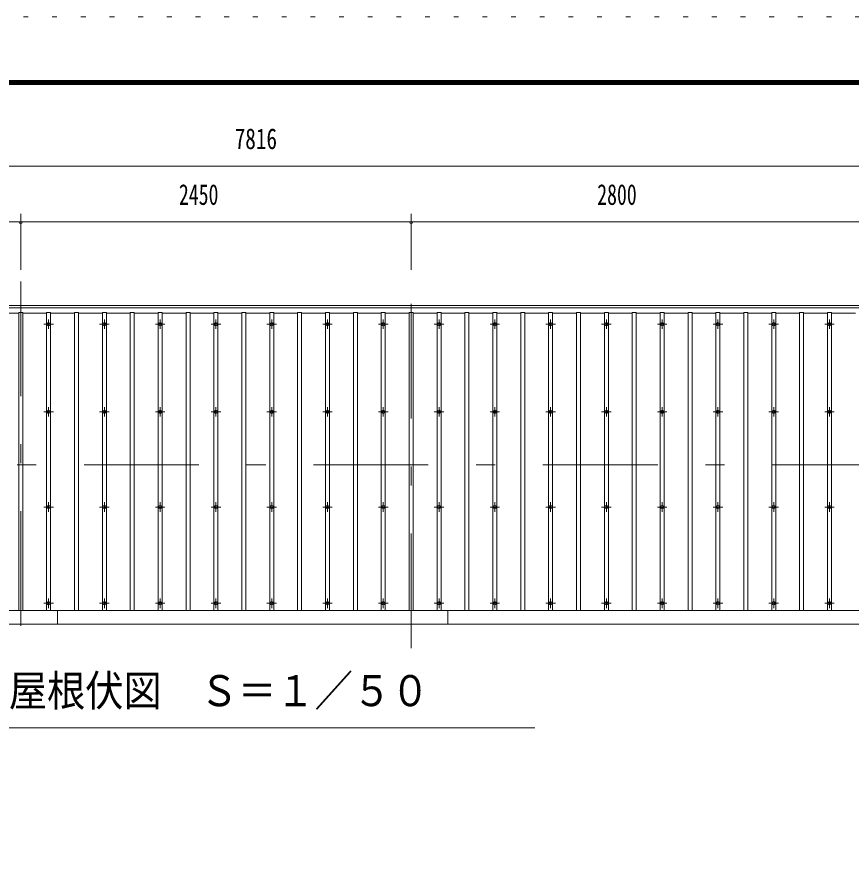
# Model space of a CAD drawing. Units: millimetres, scale not verified. Extents: x -25778 to 25782, y -10500 to 10500.
# Drawn here: x 1409 to 6646, y 5250 to 10500 of the extents above; entities that cross this region are included whole.
import ezdxf
from ezdxf.enums import TextEntityAlignment as Align

# ---------------------------------------------------------------- set-up
doc = ezdxf.new("R2010")
doc.units = ezdxf.units.MM
doc.header["$LTSCALE"] = 60
doc.linetypes.add('USER3', pattern=[24, 12, -5, 2, -5])
doc.linetypes.add('USER4', pattern=[3, 0.5, -2.5])
for name, color, linetype, lineweight in [('0-2_1-0BOLD', 7, 'Continuous', 18), ('0-3_1-2CENTER', 3, 'USER3', 18), ('0-4_1-4THIN', 4, 'Continuous', 18), ('0-5_1-5DIM', 3, 'Continuous', 18), ('0-C_F-F', 5, 'Continuous', 18), ('0-D_F-E_J_ADD', 5, 'USER4', 18)]:
    doc.layers.add(name, color=color, linetype=linetype, lineweight=lineweight)
doc.styles.add('ＭＳ ゴシック', font='')
doc.styles.get('ＭＳ ゴシック').set_extended_font_data('MS Gothic')

msp = doc.modelspace()

# ---------------------------------------------------------------- linework, layer by layer
at = {"layer": '0-2_1-0BOLD'}
for p, q in [((-882.73, 8672.84), (6901.26, 8672.84)), ((6917.26, 6774.32), (-898.73, 6774.32)), ((1664.27, 6774.32), (1664.27, 6687.83)), ((4114.26, 6687.83), (4114.26, 6774.32))]:
    msp.add_line(p, q, dxfattribs=at)
for points in [[(6907.26, 8687.83), (-888.73, 8687.83), (-888.73, 8642.98)], [(-858.73, 6774.32), (-858.73, 8642.98), (-898.73, 8642.98), (-898.73, 6687.83), (6917.26, 6687.83), (6917.26, 8642.98), (6877.26, 8642.98)]]:
    msp.add_lwpolyline(points, dxfattribs=at)
for centre in [(1609.27, 8570.45), (1959.27, 8570.45), (2309.27, 8570.45), (2659.27, 8570.45), (3009.27, 8570.45), (3359.27, 8570.45), (3709.27, 8570.45), (4059.27, 8570.45), (4409.27, 8570.45), (4759.27, 8570.45), (5109.27, 8570.45), (5459.27, 8570.45), (5809.27, 8570.45), (6159.27, 8570.45), (6509.27, 8570.45), (1609.27, 8020.76), (1959.27, 8020.76), (2309.27, 8020.76), (2659.27, 8020.76), (3009.27, 8020.76), (3359.27, 8020.76), (3709.27, 8020.76), (4059.27, 8020.76), (4409.27, 8020.76), (4759.27, 8020.76), (5109.27, 8020.76), (5459.27, 8020.76), (5809.27, 8020.76), (6159.27, 8020.76), (6509.27, 8020.76), (1609.27, 7422.97), (1959.27, 7422.97), (2309.27, 7422.97), (2659.27, 7422.97), (3009.27, 7422.97), (3359.27, 7422.97), (3709.27, 7422.97), (4059.27, 7422.97), (4409.27, 7422.97), (4759.27, 7422.97), (5109.27, 7422.97), (5459.27, 7422.97), (5809.27, 7422.97), (6159.27, 7422.97), (6509.27, 7422.97), (1609.27, 6819.26), (1959.27, 6819.26), (2309.27, 6819.26), (2659.27, 6819.26), (3009.27, 6819.26), (3359.27, 6819.26), (3709.27, 6819.26), (4059.27, 6819.26), (4409.27, 6819.26), (4759.27, 6819.26), (5109.27, 6819.26), (5459.27, 6819.26), (5809.27, 6819.26), (6159.27, 6819.26), (6509.27, 6819.26)]:
    msp.add_circle(centre, 10, dxfattribs=at)
at = {"layer": '0-3_1-2CENTER'}
for p, q in [((1434.27, 8837.84), (1434.27, 6537.83)), ((3884.27, 6537.83), (3884.27, 8837.84)), ((1579.27, 8570.45), (1639.26, 8570.45)), ((1609.27, 8540.44), (1609.27, 8600.44)), ((1929.27, 8570.45), (1989.26, 8570.45)), ((1959.27, 8600.44), (1959.27, 8540.44)), ((2339.26, 8570.45), (2279.27, 8570.45)), ((2309.27, 8540.44), (2309.27, 8600.44)), ((2629.27, 8570.45), (2689.26, 8570.45)), ((2659.27, 8600.44), (2659.27, 8540.44)), ((2979.27, 8570.45), (3039.26, 8570.45)), ((3009.27, 8540.44), (3009.27, 8600.44)), ((3329.27, 8570.45), (3389.26, 8570.45)), ((3359.27, 8600.44), (3359.27, 8540.44)), ((3739.26, 8570.45), (3679.27, 8570.45)), ((3709.27, 8540.44), (3709.27, 8600.44)), ((4029.27, 8570.45), (4089.26, 8570.45)), ((4059.27, 8600.44), (4059.27, 8540.44)), ((4379.27, 8570.45), (4439.26, 8570.45)), ((4409.27, 8540.44), (4409.27, 8600.44)), ((4729.27, 8570.45), (4789.26, 8570.45)), ((4759.27, 8600.44), (4759.27, 8540.44)), ((5079.27, 8570.45), (5139.26, 8570.45)), ((5109.27, 8540.44), (5109.27, 8600.44)), ((5429.27, 8570.45), (5489.26, 8570.45)), ((5459.27, 8600.44), (5459.27, 8540.44)), ((5839.26, 8570.45), (5779.27, 8570.45)), ((5809.27, 8540.44), (5809.27, 8600.44)), ((6129.27, 8570.45), (6189.26, 8570.45)), ((6159.27, 8600.44), (6159.27, 8540.44)), ((6479.27, 8570.45), (6539.26, 8570.45)), ((6509.27, 8540.44), (6509.27, 8600.44)), ((1609.27, 8050.75), (1609.27, 7990.75)), ((1959.27, 7990.75), (1959.27, 8050.75)), ((2309.27, 8050.75), (2309.27, 7990.75)), ((2659.27, 7990.75), (2659.27, 8050.75)), ((3009.27, 8050.75), (3009.27, 7990.75)), ((3359.27, 7990.75), (3359.27, 8050.75)), ((3709.27, 8050.75), (3709.27, 7990.75)), ((4059.27, 7990.75), (4059.27, 8050.75)), ((4409.27, 8050.75), (4409.27, 7990.75)), ((4759.27, 7990.75), (4759.27, 8050.75)), ((5109.27, 8050.75), (5109.27, 7990.75)), ((5459.27, 7990.75), (5459.27, 8050.75)), ((5809.27, 8050.75), (5809.27, 7990.75)), ((6159.27, 7990.75), (6159.27, 8050.75)), ((6509.27, 8050.75), (6509.27, 7990.75)), ((1639.26, 8020.76), (1579.27, 8020.76)), ((1929.27, 8020.76), (1989.26, 8020.76)), ((2339.26, 8020.76), (2279.27, 8020.76)), ((2689.26, 8020.76), (2629.27, 8020.76)), ((3039.26, 8020.76), (2979.27, 8020.76)), ((3329.27, 8020.76), (3389.26, 8020.76)), ((3679.27, 8020.76), (3739.26, 8020.76)), ((4089.26, 8020.76), (4029.27, 8020.76)), ((4439.26, 8020.76), (4379.27, 8020.76)), ((4729.27, 8020.76), (4789.26, 8020.76)), ((5079.27, 8020.76), (5139.26, 8020.76)), ((5489.26, 8020.76), (5429.27, 8020.76)), ((5779.27, 8020.76), (5839.26, 8020.76)), ((6129.27, 8020.76), (6189.26, 8020.76)), ((6479.27, 8020.76), (6539.26, 8020.76)), ((-1048.73, 7687.84), (7067.26, 7687.84)), ((1639.26, 7422.97), (1579.27, 7422.97)), ((1609.27, 7452.97), (1609.27, 7392.96)), ((1929.27, 7422.97), (1989.26, 7422.97)), ((1959.27, 7392.96), (1959.27, 7452.97)), ((2339.26, 7422.97), (2279.27, 7422.97)), ((2309.27, 7452.97), (2309.27, 7392.96)), ((2689.26, 7422.97), (2629.27, 7422.97)), ((2659.27, 7392.96), (2659.27, 7452.97)), ((3039.26, 7422.97), (2979.27, 7422.97)), ((3009.27, 7452.97), (3009.27, 7392.96)), ((3329.27, 7422.97), (3389.26, 7422.97)), ((3359.27, 7392.96), (3359.27, 7452.97)), ((3739.26, 7422.97), (3679.27, 7422.97)), ((3709.27, 7452.97), (3709.27, 7392.96)), ((4089.26, 7422.97), (4029.27, 7422.97)), ((4059.27, 7392.96), (4059.27, 7452.97)), ((4439.26, 7422.97), (4379.27, 7422.97)), ((4409.27, 7452.97), (4409.27, 7392.96)), ((4729.27, 7422.97), (4789.26, 7422.97)), ((4759.27, 7392.96), (4759.27, 7452.97)), ((5139.26, 7422.97), (5079.27, 7422.97)), ((5109.27, 7452.97), (5109.27, 7392.96)), ((5489.26, 7422.97), (5429.27, 7422.97)), ((5459.27, 7392.96), (5459.27, 7452.97)), ((5839.26, 7422.97), (5779.27, 7422.97)), ((5809.27, 7452.97), (5809.27, 7392.96)), ((6129.27, 7422.97), (6189.26, 7422.97)), ((6159.27, 7392.96), (6159.27, 7452.97)), ((6539.26, 7422.97), (6479.27, 7422.97)), ((6509.27, 7452.97), (6509.27, 7392.96)), ((1609.27, 6849.26), (1609.27, 6789.26)), ((1959.27, 6789.26), (1959.27, 6849.26)), ((2309.27, 6849.26), (2309.27, 6789.26)), ((2659.27, 6789.26), (2659.27, 6849.26)), ((3009.27, 6849.26), (3009.27, 6789.26)), ((3359.27, 6789.26), (3359.27, 6849.26)), ((3709.27, 6849.26), (3709.27, 6789.26)), ((4059.27, 6789.26), (4059.27, 6849.26)), ((4409.27, 6849.26), (4409.27, 6789.26)), ((4759.27, 6789.26), (4759.27, 6849.26)), ((5109.27, 6849.26), (5109.27, 6789.26)), ((5459.27, 6789.26), (5459.27, 6849.26)), ((5809.27, 6849.26), (5809.27, 6789.26)), ((6159.27, 6789.26), (6159.27, 6849.26)), ((6509.27, 6849.26), (6509.27, 6789.26)), ((1579.27, 6819.26), (1639.26, 6819.26)), ((1929.27, 6819.26), (1989.26, 6819.26)), ((2279.27, 6819.26), (2339.26, 6819.26)), ((2629.27, 6819.26), (2689.26, 6819.26)), ((2979.27, 6819.26), (3039.26, 6819.26)), ((3389.26, 6819.26), (3329.27, 6819.26)), ((3679.27, 6819.26), (3739.26, 6819.26)), ((4029.27, 6819.26), (4089.26, 6819.26)), ((4379.27, 6819.26), (4439.26, 6819.26)), ((4729.27, 6819.26), (4789.26, 6819.26)), ((5079.27, 6819.26), (5139.26, 6819.26)), ((5489.26, 6819.26), (5429.27, 6819.26)), ((5779.27, 6819.26), (5839.26, 6819.26)), ((6129.27, 6819.26), (6189.26, 6819.26)), ((6479.27, 6819.26), (6539.26, 6819.26))]:
    msp.add_line(p, q, dxfattribs=at)
at = {"layer": '0-4_1-4THIN'}
for p, q in [((1271.77, 8638.73), (1421.77, 8638.73)), ((1446.77, 8638.73), (1596.77, 8638.73)), ((1621.77, 8638.73), (1771.77, 8638.73)), ((1796.77, 8638.73), (1946.77, 8638.73)), ((1971.77, 8638.73), (2121.77, 8638.73)), ((2146.77, 8638.73), (2296.77, 8638.73)), ((2321.77, 8638.73), (2471.77, 8638.73)), ((2496.77, 8638.73), (2646.77, 8638.73)), ((2671.77, 8638.73), (2821.77, 8638.73)), ((2846.77, 8638.73), (2996.77, 8638.73)), ((3021.77, 8638.73), (3171.77, 8638.73)), ((3196.77, 8638.73), (3346.77, 8638.73)), ((3371.77, 8638.73), (3521.77, 8638.73)), ((3546.77, 8638.73), (3696.77, 8638.73)), ((3721.77, 8638.73), (3871.77, 8638.73)), ((3896.77, 8638.73), (4046.77, 8638.73)), ((4071.77, 8638.73), (4221.77, 8638.73)), ((4246.77, 8638.73), (4396.77, 8638.73)), ((4421.77, 8638.73), (4571.77, 8638.73)), ((4596.77, 8638.73), (4746.77, 8638.73)), ((4771.77, 8638.73), (4921.77, 8638.73)), ((4946.77, 8638.73), (5096.77, 8638.73)), ((5121.77, 8638.73), (5271.77, 8638.73)), ((5296.77, 8638.73), (5446.77, 8638.73)), ((5471.77, 8638.73), (5621.77, 8638.73)), ((5646.77, 8638.73), (5796.77, 8638.73)), ((5821.77, 8638.73), (5971.77, 8638.73)), ((5996.77, 8638.73), (6146.77, 8638.73)), ((6171.77, 8638.73), (6321.77, 8638.73)), ((6346.77, 8638.73), (6496.77, 8638.73)), ((6521.77, 8638.73), (6671.77, 8638.73))]:
    msp.add_line(p, q, dxfattribs=at)
for points in [[(1446.77, 6774.32), (1446.77, 8642.98), (1421.77, 8642.98), (1421.77, 6774.32)], [(1621.77, 6774.32), (1621.77, 8642.98), (1596.77, 8642.98), (1596.77, 6774.32)], [(1796.77, 6774.32), (1796.77, 8642.98), (1771.77, 8642.98), (1771.77, 6774.32)], [(1971.77, 6774.32), (1971.77, 8642.98), (1946.77, 8642.98), (1946.77, 6774.32)], [(2146.77, 6774.32), (2146.77, 8642.98), (2121.77, 8642.98), (2121.77, 6774.32)], [(2321.77, 6774.32), (2321.77, 8642.98), (2296.77, 8642.98), (2296.77, 6774.32)], [(2496.77, 6774.32), (2496.77, 8642.98), (2471.77, 8642.98), (2471.77, 6774.32)], [(2671.77, 6774.32), (2671.77, 8642.98), (2646.77, 8642.98), (2646.77, 6774.32)], [(2846.77, 6774.32), (2846.77, 8642.98), (2821.77, 8642.98), (2821.77, 6774.32)], [(3021.77, 6774.32), (3021.77, 8642.98), (2996.77, 8642.98), (2996.77, 6774.32)], [(3196.77, 6774.32), (3196.77, 8642.98), (3171.77, 8642.98), (3171.77, 6774.32)], [(3371.77, 6774.32), (3371.77, 8642.98), (3346.77, 8642.98), (3346.77, 6774.32)], [(3546.77, 6774.32), (3546.77, 8642.98), (3521.77, 8642.98), (3521.77, 6774.32)], [(3721.77, 6774.32), (3721.77, 8642.98), (3696.77, 8642.98), (3696.77, 6774.32)], [(3896.77, 6774.32), (3896.77, 8642.98), (3871.77, 8642.98), (3871.77, 6774.32)], [(4071.77, 6774.32), (4071.77, 8642.98), (4046.77, 8642.98), (4046.77, 6774.32)], [(4246.77, 6774.32), (4246.77, 8642.98), (4221.77, 8642.98), (4221.77, 6774.32)], [(4421.77, 6774.32), (4421.77, 8642.98), (4396.77, 8642.98), (4396.77, 6774.32)], [(4596.77, 6774.32), (4596.77, 8642.98), (4571.77, 8642.98), (4571.77, 6774.32)], [(4771.77, 6774.32), (4771.77, 8642.98), (4746.77, 8642.98), (4746.77, 6774.32)], [(4946.77, 6774.32), (4946.77, 8642.98), (4921.77, 8642.98), (4921.77, 6774.32)], [(5121.77, 6774.32), (5121.77, 8642.98), (5096.77, 8642.98), (5096.77, 6774.32)], [(5296.77, 6774.32), (5296.77, 8642.98), (5271.77, 8642.98), (5271.77, 6774.32)], [(5471.77, 6774.32), (5471.77, 8642.98), (5446.77, 8642.98), (5446.77, 6774.32)], [(5646.77, 6774.32), (5646.77, 8642.98), (5621.77, 8642.98), (5621.77, 6774.32)], [(5821.77, 6774.32), (5821.77, 8642.98), (5796.77, 8642.98), (5796.77, 6774.32)], [(5996.77, 6774.32), (5996.77, 8642.98), (5971.77, 8642.98), (5971.77, 6774.32)], [(6171.77, 6774.32), (6171.77, 8642.98), (6146.77, 8642.98), (6146.77, 6774.32)], [(6346.77, 6774.32), (6346.77, 8642.98), (6321.77, 8642.98), (6321.77, 6774.32)], [(6521.77, 6774.32), (6521.77, 8642.98), (6496.77, 8642.98), (6496.77, 6774.32)]]:
    msp.add_lwpolyline(points, dxfattribs=at)
at = {"layer": '0-5_1-5DIM'}
for p, q in [((6917.27, 9562.64), (-898.73, 9562.64)), ((1434.27, 8912.64), (1434.27, 9262.64)), ((3884.27, 8912.64), (3884.27, 9262.64)), ((7309.77, 9212.64), (-1291.23, 9212.64)), ((1444.27, 9212.64), (1424.27, 9212.64)), ((3894.27, 9212.64), (3874.27, 9212.64)), ((1359.27, 6037.83), (4659.27, 6037.83))]:
    msp.add_line(p, q, dxfattribs=at)
for centre in [(1434.27, 9212.64), (3884.27, 9212.64)]:
    msp.add_arc(centre, 10, 180, 0, dxfattribs=at)
at = {"layer": '0-C_F-F'}
for points in [[(-3418.39, 10100.16), (-3418.39, -9999.84), (25281.61, -9999.84), (25281.61, 10100.16)], [(-3415.89, 10097.66), (25279.11, 10097.66), (25279.11, -9997.34), (-3415.89, -9997.34)], [(-3413.39, 10095.16), (-3413.39, -9994.84), (25276.61, -9994.84), (25276.61, 10095.16)], [(-3410.89, 10092.66), (25274.11, 10092.66), (25274.11, -9992.34), (-3410.89, -9992.34)], [(-3408.39, 10090.16), (25271.61, 10090.16), (25271.61, -9989.84), (-3408.39, -9989.84)], [(-3405.89, 10087.66), (25269.11, 10087.66), (25269.11, -9987.34), (-3405.89, -9987.34)], [(-3403.39, 10085.16), (25266.61, 10085.16), (25266.61, -9984.84), (-3403.39, -9984.84)], [(-3400.89, 10082.66), (-3400.89, -9982.34), (25264.11, -9982.34), (25264.11, 10082.66)], [(-3398.39, 10080.16), (-3398.39, -9979.84), (25261.61, -9979.84), (25261.61, 10080.16)], [(-3395.89, 10077.66), (-3395.89, -9977.34), (25259.11, -9977.34), (25259.11, 10077.66)], [(-3393.39, 10075.16), (25256.61, 10075.16), (25256.61, -9974.84), (-3393.39, -9974.84)]]:
    msp.add_lwpolyline(points, close=True, dxfattribs=at)
at = {"layer": '0-D_F-E_J_ADD'}
msp.add_lwpolyline([(-3918.39, 10500.16), (-3918.39, -10499.84), (25781.61, -10499.84), (25781.61, 10500.16)], close=True, dxfattribs=at)

# ---------------------------------------------------------------- texts
at = {"layer": '0-5_1-5DIM', "color": 7, "style": 'ＭＳ ゴシック'}
for s, height, width, p in [('7816', 130.2, 0.75, (2776.77, 9630.41)), ('2450', 130.2, 0.7, (2426.77, 9280.41)), ('2800', 130.2, 0.7, (5051.77, 9280.41)), ('屋根伏図\u3000Ｓ＝１／５０', 195.4, 0.9, (1359.27, 6114.48))]:
    msp.add_text(s, height=height, dxfattribs=dict(at, width=width)).set_placement(p, align=Align.BOTTOM_LEFT)

doc.saveas('drawing.dxf')
